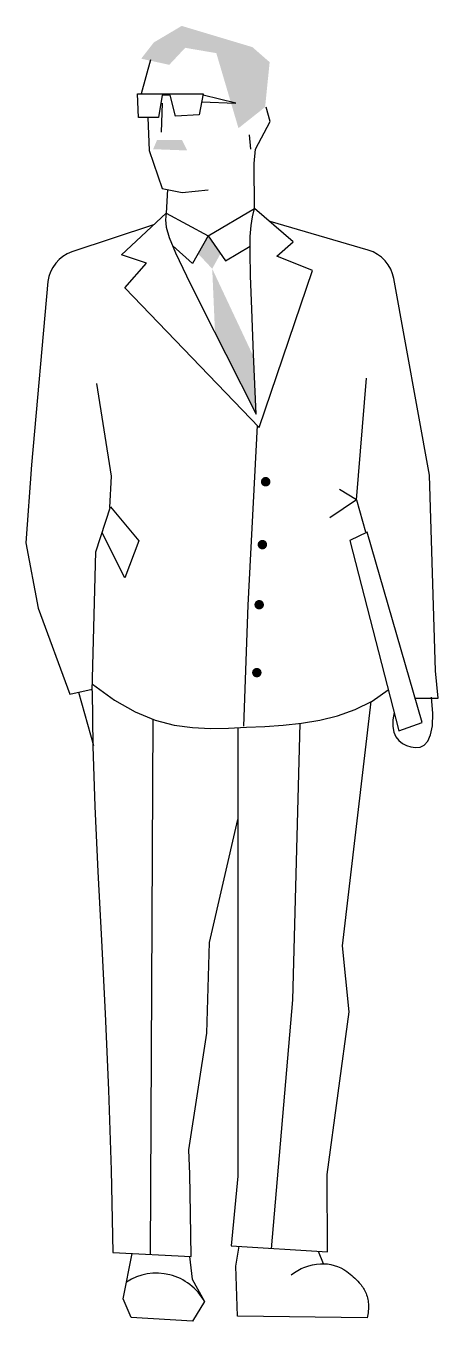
# Model space of a CAD drawing. Header units: millimetres. Extents: x -1632.83 to -1632.28, y 1864.35 to 1866.05.
import ezdxf

# ---------------------------------------------------------------- set-up
doc = ezdxf.new("R2010")
doc.units = ezdxf.units.MM
doc.header["$LTSCALE"] = 10
doc.layers.add('Humanos', color=2, linetype='Continuous')

msp = doc.modelspace()

# ---------------------------------------------------------------- linework, layer by layer
at = {"layer": 'Humanos'}
for p, q in [((-1632.663, 1866.0078), (-1632.6751, 1865.9628)), ((-1632.6786, 1865.9316), (-1632.6803, 1865.9628)), ((-1632.6803, 1865.9628), (-1632.6422, 1865.9628)), ((-1632.6474, 1865.9611), (-1632.6526, 1865.9316)), ((-1632.637, 1865.9611), (-1632.6474, 1865.9611)), ((-1632.6422, 1865.9628), (-1632.5937, 1865.9628)), ((-1632.6301, 1865.9334), (-1632.637, 1865.9611)), ((-1632.5937, 1865.9628), (-1632.5989, 1865.9351)), ((-1632.5504, 1865.9507), (-1632.5937, 1865.9611)), ((-1632.6474, 1865.9507), (-1632.6491, 1865.9126)), ((-1632.5956, 1865.9525), (-1632.5504, 1865.9507)), ((-1632.5053, 1865.9264), (-1632.5105, 1865.9455)), ((-1632.6526, 1865.9316), (-1632.6786, 1865.9316)), ((-1632.5989, 1865.9351), (-1632.6301, 1865.9334)), ((-1632.5244, 1865.89), (-1632.5053, 1865.9264)), ((-1632.5331, 1865.9091), (-1632.5313, 1865.89)), ((-1632.5261, 1865.871), (-1632.5244, 1865.89)), ((-1632.5257, 1865.812), (-1632.5261, 1865.871)), ((-1632.6405, 1865.8367), (-1632.6425, 1865.8056)), ((-1632.6425, 1865.8056), (-1632.5868, 1865.7757)), ((-1632.5868, 1865.7757), (-1632.5257, 1865.812)), ((-1632.5868, 1865.7757), (-1632.6075, 1865.7393)), ((-1632.5868, 1865.7757), (-1632.5642, 1865.7428)), ((-1632.6075, 1865.7393), (-1632.6336, 1865.7626)), ((-1632.5642, 1865.7428), (-1632.5315, 1865.762)), ((-1632.7343, 1865.5813), (-1632.7148, 1865.4591)), ((-1632.3916, 1865.4278), (-1632.3783, 1865.5882)), ((-1632.5222, 1865.5257), (-1632.5347, 1865.2892)), ((-1632.7148, 1865.4591), (-1632.7172, 1865.4176)), ((-1632.3916, 1865.4278), (-1632.4265, 1865.4039)), ((-1632.3916, 1865.4278), (-1632.4139, 1865.4416)), ((-1632.3916, 1865.4278), (-1632.3796, 1865.3858)), ((-1632.7348, 1865.3591), (-1632.7157, 1865.4185)), ((-1632.7157, 1865.4185), (-1632.6783, 1865.3736)), ((-1632.697, 1865.3249), (-1632.7267, 1865.3843)), ((-1632.3772, 1865.3854), (-1632.4004, 1865.3744)), ((-1632.4004, 1865.3744), (-1632.3356, 1865.1232)), ((-1632.3047, 1865.1343), (-1632.3772, 1865.3854)), ((-1632.7399, 1865.1761), (-1632.7348, 1865.3591)), ((-1632.6783, 1865.3736), (-1632.697, 1865.3249)), ((-1632.5346, 1865.2889), (-1632.5404, 1865.1294)), ((-1632.7693, 1865.1717), (-1632.7398, 1865.1783)), ((-1632.7578, 1865.1743), (-1632.7382, 1865.1039)), ((-1632.3139, 1865.1664), (-1632.2839, 1865.1666)), ((-1632.6597, 1865.1387), (-1632.6633, 1864.4332)), ((-1632.5479, 1865.1275), (-1632.5479, 1864.5365)), ((-1632.4662, 1865.1331), (-1632.4759, 1864.7688)), ((-1632.3356, 1865.1232), (-1632.3047, 1865.1343)), ((-1632.4759, 1864.7688), (-1632.504, 1864.4406)), ((-1632.5479, 1864.5365), (-1632.5565, 1864.4448)), ((-1632.7125, 1864.4358), (-1632.6092, 1864.4304)), ((-1632.5565, 1864.4448), (-1632.4298, 1864.4366)), ((-1632.5504, 1864.4179), (-1632.546, 1864.4441)), ((-1632.4348, 1864.421), (-1632.4413, 1864.4373)), ((-1632.6991, 1864.3747), (-1632.6871, 1864.4345)), ((-1632.6115, 1864.4305), (-1632.608, 1864.4005)), ((-1632.5481, 1864.3519), (-1632.5504, 1864.4179)), ((-1632.608, 1864.4005), (-1632.5917, 1864.3711)), ((-1632.3775, 1864.3496), (-1632.5481, 1864.3519))]:
    msp.add_line(p, q, dxfattribs=at)
for points in [[(-1632.6665, 1865.9316), (-1632.6647, 1865.8883), (-1632.6474, 1865.8381), (-1632.6214, 1865.8329), (-1632.5868, 1865.8363)], [(-1632.5198, 1865.5232), (-1632.6968, 1865.7073), (-1632.6683, 1865.7398), (-1632.701, 1865.7508), (-1632.6425, 1865.8056)], [(-1632.6425, 1865.8056), (-1632.6432, 1865.7968), (-1632.6423, 1865.7872), (-1632.6383, 1865.7738), (-1632.6298, 1865.7535), (-1632.6155, 1865.7232), (-1632.594, 1865.6797), (-1632.5638, 1865.62), (-1632.5237, 1865.5409)], [(-1632.5237, 1865.5409), (-1632.527, 1865.6197), (-1632.5295, 1865.6793), (-1632.531, 1865.723), (-1632.5316, 1865.7537), (-1632.5314, 1865.7749), (-1632.5303, 1865.7895), (-1632.5284, 1865.8008), (-1632.5257, 1865.812)], [(-1632.5198, 1865.5232), (-1632.4495, 1865.7299), (-1632.4965, 1865.7491), (-1632.475, 1865.7678), (-1632.5257, 1865.812)], [(-1632.7399, 1865.1761), (-1632.7389, 1865.1032), (-1632.7362, 1865.0237), (-1632.7323, 1864.9381), (-1632.7277, 1864.8469), (-1632.7229, 1864.7506), (-1632.7184, 1864.6496), (-1632.7148, 1864.5445), (-1632.7125, 1864.4358)], [(-1632.7396, 1865.1847), (-1632.7106, 1865.1636), (-1632.6831, 1865.1482), (-1632.657, 1865.1376), (-1632.6319, 1865.131), (-1632.6076, 1865.1276), (-1632.5838, 1865.1265), (-1632.5601, 1865.1269), (-1632.5364, 1865.128), (-1632.5124, 1865.1293), (-1632.4881, 1865.1309), (-1632.4639, 1865.1334), (-1632.4399, 1865.1373), (-1632.4163, 1865.1431), (-1632.3932, 1865.1514), (-1632.3709, 1865.1626), (-1632.3496, 1865.1773)], [(-1632.4298, 1864.4366), (-1632.4299, 1864.5385), (-1632.4011, 1864.7529), (-1632.4098, 1864.8401), (-1632.3722, 1865.162)], [(-1632.342, 1865.1477), (-1632.3436, 1865.1377), (-1632.3436, 1865.129), (-1632.3421, 1865.1216), (-1632.3394, 1865.1155), (-1632.3356, 1865.1106), (-1632.3309, 1865.1067), (-1632.3255, 1865.1039), (-1632.3197, 1865.1021), (-1632.3137, 1865.1012), (-1632.3077, 1865.1018), (-1632.3022, 1865.1044), (-1632.2974, 1865.1096), (-1632.2937, 1865.1179), (-1632.2914, 1865.13), (-1632.2909, 1865.1464), (-1632.2926, 1865.1676)], [(-1632.6092, 1864.4304), (-1632.6104, 1864.4874), (-1632.611, 1864.5391), (-1632.6126, 1864.5712), (-1632.5887, 1864.7247), (-1632.5852, 1864.8446), (-1632.5479, 1865.0067)], [(-1632.5917, 1864.3711), (-1632.6076, 1864.3454), (-1632.6885, 1864.3503), (-1632.6991, 1864.3747)]]:
    msp.add_lwpolyline(points, dxfattribs=at)
for points in [[(-1632.6591, 1865.7901), (-1632.7666, 1865.7548, 0.28381), (-1632.7981, 1865.7154), (-1632.8199, 1865.4738), (-1632.8272, 1865.3712), (-1632.811, 1865.2851), (-1632.7693, 1865.1717)], [(-1632.2839, 1865.1666), (-1632.2871, 1865.2025), (-1632.295, 1865.4602), (-1632.3422, 1865.7194, 0.28381), (-1632.3759, 1865.7569), (-1632.5053, 1865.7948)], [(-1632.4776, 1864.4065, -0.151745), (-1632.439, 1864.4209, -0.174084), (-1632.4043, 1864.4107, -0.049665), (-1632.3878, 1864.3959, -0.076041), (-1632.3797, 1864.3837, -0.092706), (-1632.3757, 1864.368, -0.081542), (-1632.3775, 1864.3496)]]:
    msp.add_lwpolyline(points, format="xyb", dxfattribs=at)
at = {"layer": 'Humanos', "const_width": 0.00625}
for points in [[(-1632.5143, 1865.4517, 1), (-1632.508, 1865.4517, 1)], [(-1632.5186, 1865.3688, 1), (-1632.5124, 1865.3688, 1)], [(-1632.5228, 1865.2896, 1), (-1632.5166, 1865.2896, 1)], [(-1632.5259, 1865.2001, 1), (-1632.5197, 1865.2001, 1)]]:
    msp.add_lwpolyline(points, format="xyb", close=True, dxfattribs=at)
at = {"layer": 'Humanos'}
msp.add_arc((-1632.6551, 1864.3365), 0.0721, 28.6224, 123.307, dxfattribs=at)
for points in [[(-1632.6586, 1866.0307), (-1632.5286, 1866.0245), (-1632.6218, 1866.0525)], [(-1632.6752, 1866.0093), (-1632.6382, 1866.0012), (-1632.6586, 1866.0307), (-1632.6124, 1866.0288)], [(-1632.5762, 1866.0166), (-1632.5059, 1866.0047), (-1632.6586, 1866.0307), (-1632.5286, 1866.0245)], [(-1632.547, 1865.9177), (-1632.5119, 1865.9455), (-1632.5762, 1866.0166), (-1632.5059, 1866.0047)], [(-1632.6595, 1865.89), (-1632.6543, 1865.9022), (-1632.6145, 1865.8883), (-1632.6214, 1865.9022)], [(-1632.5881, 1865.7764), (-1632.6002, 1865.7522), (-1632.5707, 1865.7523), (-1632.5816, 1865.7324)], [(-1632.5816, 1865.7324), (-1632.5279, 1865.6181), (-1632.5779, 1865.6476), (-1632.5237, 1865.5409)]]:
    msp.add_solid(points, dxfattribs=at)

doc.saveas('drawing.dxf')
